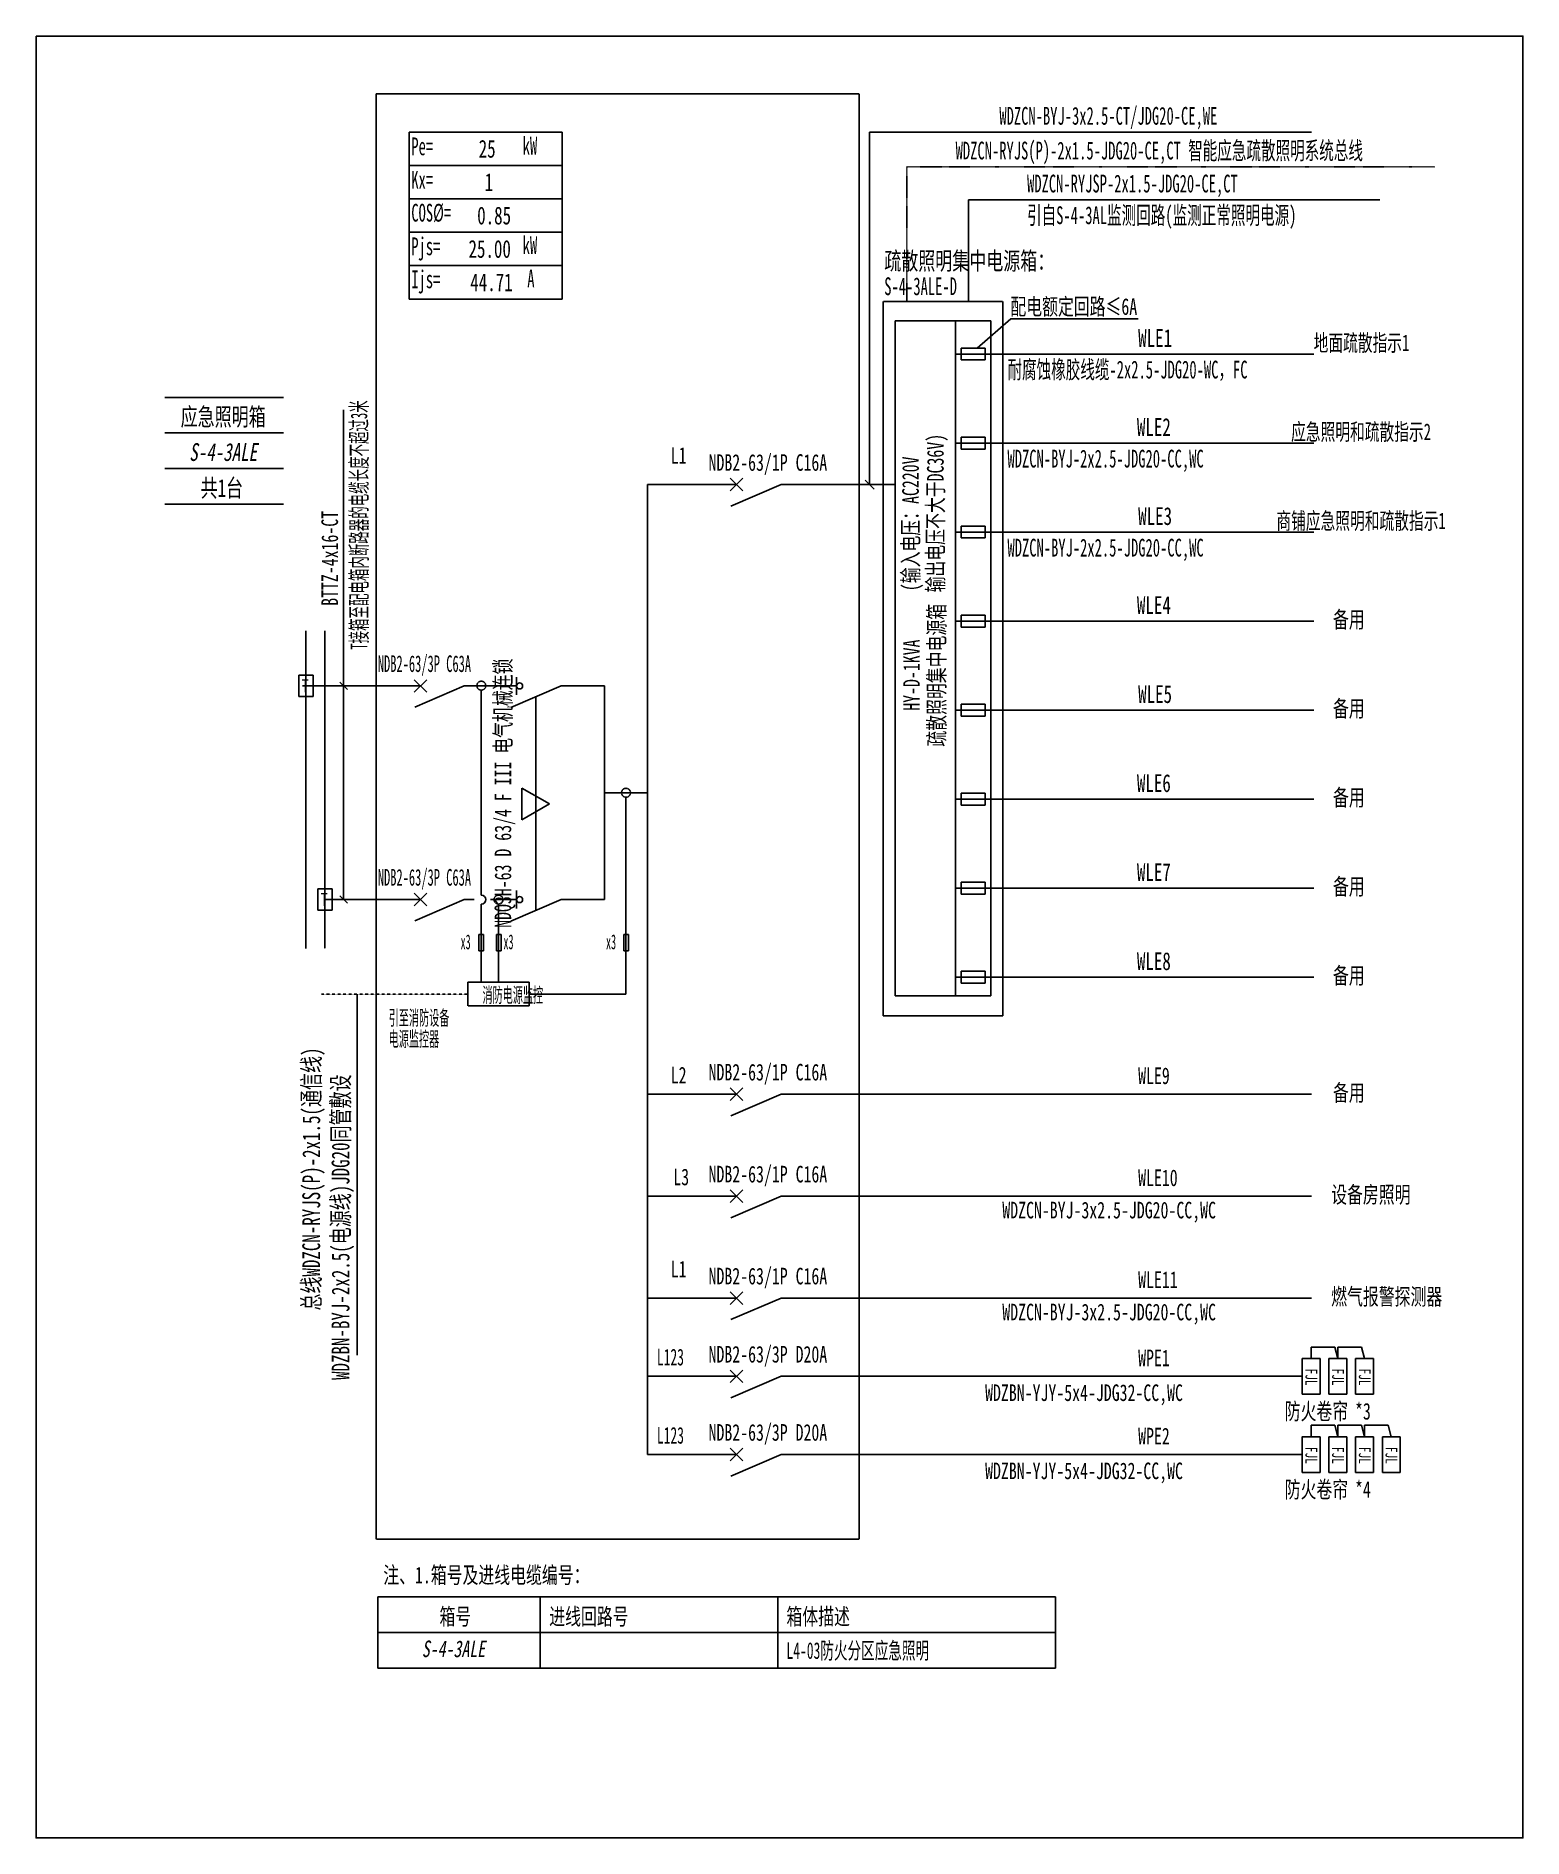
# Model space of a CAD drawing. Extents: x 230246 to 232408, y 318282 to 320902.
import ezdxf
from ezdxf.enums import TextEntityAlignment as Align

# ---------------------------------------------------------------- set-up
doc = ezdxf.new("R2010")
doc.units = 0
doc.header["$MEASUREMENT"] = 0
for name, pattern in [('_点划线L', [1.9, 1.5, -0.17, 0.06, -0.17]), ('_虚线S', [0.25, 0.125, -0.125]), ('DASH', [0.35, 0.25, -0.1]), ('DASHED', [0.75, 0.5, -0.25]), ('DIVIDE', [1.25, 0.5, -0.25, 0, -0.25, 0, -0.25])]:
    doc.linetypes.add(name, pattern=pattern)
for name, color, linetype in [('D_E_Eqpm(强电设备)', 100, 'Continuous'), ('D_E_Eqpm（强电设备）', 100, 'Continuous'), ('D_E_Text(强电文字)', 51, 'Continuous'), ('D_E_Text（强电文字）', 51, 'Continuous'), ('D_E_Wire(强电线缆)', 10, 'Continuous'), ('D_E_Wire（强电线缆）', 10, 'Continuous'), ('D_El_Wire（弱电线缆）', 10, 'Continuous'), ('D_T_TableDim（表格尺寸）', 255, 'Continuous'), ('DQ_Eqpm', 100, 'Continuous'), ('FL04GGFW_E72-配电箱系统图-塔楼部分$0$D_E_Eqpm（强电设备）', 100, 'Continuous'), ('FL09U293_E72-地下室配电箱系统图$0$D_E_Eqpm（强电设备）', 100, 'Continuous'), ('FL09U293_E72-地下室配电箱系统图$0$D_E_Text（强电文字）', 51, 'Continuous'), ('FL09U293_E72-地下室配电箱系统图$0$D_T_TableDim（表格尺寸）', 255, 'Continuous'), ('系统图', 220, 'Continuous')]:
    doc.layers.add(name, color=color, linetype=linetype)
doc.styles.add('FL09U293_E72-地下室配电箱系统图$0$FL04GGFW_E72-配电箱系统图-塔楼部分$0$电气', font='', dxfattribs={"width": 0.7})
doc.styles.add('FL09U293_E72-地下室配电箱系统图$0$FL04GGFW_E72-配电箱系统图-塔楼部分$0$电气箱', font='simhei.ttf', dxfattribs={"width": 0.8, "oblique": 10})
doc.styles.add('FL09U293_E72-地下室配电箱系统图$0$电气', font='', dxfattribs={"width": 0.7})
doc.styles.add('FL09U293_E72-地下室配电箱系统图$0$电气箱', font='simhei.ttf', dxfattribs={"width": 0.8, "oblique": 10})
doc.styles.add('HZ', font='', dxfattribs={"width": 0.7, "height": 400})
doc.styles.add('电气', font='', dxfattribs={"width": 0.7})
doc.styles.get('FL09U293_E72-地下室配电箱系统图$0$FL04GGFW_E72-配电箱系统图-塔楼部分$0$电气').set_extended_font_data('SimSun')
doc.styles.get('FL09U293_E72-地下室配电箱系统图$0$电气').set_extended_font_data('SimSun')
doc.styles.get('HZ').set_extended_font_data('SimSun')
doc.styles.get('电气').set_extended_font_data('SimSun')

msp = doc.modelspace()

# ---------------------------------------------------------------- linework, layer by layer
at = {"layer": 'D_E_Eqpm(强电设备)'}
for p, q in [((231255.3, 320240.8, 0), (231273.6, 320259.2, 0)), ((231273.6, 320240.8, 0), (231255.3, 320259.2, 0)), ((231329.2, 320250, 0), (231256.1, 320218.7, 0)), ((230795.5, 319948, 0), (230813.8, 319966.3, 0)), ((230813.8, 319948, 0), (230795.5, 319966.3, 0)), ((230944.5, 319944.2, 0), (230944.5, 319970.1, 0)), ((230944.5, 319633.5, 0), (230944.5, 319659.4, 0)), ((230795.5, 319637.3, 0), (230813.8, 319655.6, 0)), ((230813.8, 319637.3, 0), (230795.5, 319655.6, 0)), ((231255.3, 319354.1, 0), (231273.6, 319372.4, 0)), ((231273.6, 319354.1, 0), (231255.3, 319372.4, 0)), ((231329.2, 319363.2, 0), (231256.1, 319331.9, 0)), ((231255.3, 319205.8, 0), (231273.6, 319224.1, 0)), ((231273.6, 319205.8, 0), (231255.3, 319224.1, 0)), ((231329.2, 319215, 0), (231256.1, 319183.6, 0)), ((231255.3, 319057.5, 0), (231273.6, 319075.9, 0)), ((231273.6, 319057.5, 0), (231255.3, 319075.9, 0)), ((231329.2, 319066.7, 0), (231256.1, 319035.4, 0)), ((231255.3, 318943.8, 0), (231273.6, 318962.1, 0)), ((231273.6, 318943.8, 0), (231255.3, 318962.1, 0)), ((231329.2, 318953, 0), (231256.1, 318921.6, 0)), ((231255.3, 318830.1, 0), (231273.6, 318848.4, 0)), ((231273.6, 318830.1, 0), (231255.3, 318848.4, 0)), ((231329.2, 318839.2, 0), (231256.1, 318807.9, 0))]:
    msp.add_line(p, q, dxfattribs=at)
for centre in [(230948.9, 319957.2, 0), (230948.9, 319646.4, 0)]:
    msp.add_circle(centre, 4.4, dxfattribs=at)
at = {"layer": 'D_E_Eqpm（强电设备）'}
for p, q in [((231495.1, 319506.6, 0), (231495.1, 320488.3, 0)), ((231495.1, 320488.3, 0), (231582.8, 320488.3, 0)), ((231582.8, 320488.3, 0), (231582.8, 319506.6, 0)), ((231009.2, 319957.2, 0), (230936.1, 319925.9, 0)), ((230992.3, 319785.6, 0), (230952.3, 319808.6, 0)), ((230952.3, 319808.6, 0), (230952.3, 319762.5, 0)), ((230952.3, 319762.5, 0), (230992.3, 319785.6, 0)), ((231009.2, 319646.4, 0), (230936.1, 319615.1, 0)), ((231582.8, 319506.6, 0), (231495.1, 319506.6, 0)), ((232126.3, 318927.1, 0), (232126.3, 318978.9, 0)), ((232126.3, 318978.9, 0), (232152.2, 318978.9, 0)), ((232152.2, 318978.9, 0), (232152.2, 318927.1, 0)), ((232165.1, 318927.1, 0), (232165.1, 318978.9, 0)), ((232165.1, 318978.9, 0), (232191, 318978.9, 0)), ((232191, 318978.9, 0), (232191, 318927.1, 0)), ((232152.2, 318927.1, 0), (232126.3, 318927.1, 0)), ((232191, 318927.1, 0), (232165.1, 318927.1, 0)), ((232126.3, 318813.3, 0), (232126.3, 318865.1, 0)), ((232126.3, 318865.1, 0), (232152.2, 318865.1, 0)), ((232152.2, 318865.1, 0), (232152.2, 318813.3, 0)), ((232165.1, 318813.3, 0), (232165.1, 318865.1, 0)), ((232165.1, 318865.1, 0), (232191, 318865.1, 0)), ((232191, 318865.1, 0), (232191, 318813.3, 0)), ((232204, 318813.3, 0), (232204, 318865.1, 0)), ((232204, 318865.1, 0), (232229.9, 318865.1, 0)), ((232229.9, 318865.1, 0), (232229.9, 318813.3, 0)), ((232152.2, 318813.3, 0), (232126.3, 318813.3, 0)), ((232191, 318813.3, 0), (232165.1, 318813.3, 0)), ((232229.9, 318813.3, 0), (232204, 318813.3, 0))]:
    msp.add_line(p, q, dxfattribs=at)
at = {"layer": 'D_E_Eqpm（强电设备）', "linetype": 'DASH'}
msp.add_line((230972.7, 319630.8, 0), (230972.7, 319941.5, 0), dxfattribs=at)
at = {"layer": 'D_E_Eqpm（强电设备）', "elevation": 0}
for points in [[(232113.4, 318978.9), (232113.4, 318927.1), (232087.5, 318927.1), (232087.5, 318978.9)], [(232113.4, 318865.1), (232113.4, 318813.3), (232087.5, 318813.3), (232087.5, 318865.1)]]:
    msp.add_lwpolyline(points, close=True, dxfattribs=at)
at = {"layer": 'D_E_Text(强电文字)', "color": 51}
for p, q in [((230693, 319646.4, 0), (230693, 320358.6, 0)), ((230687.6, 319962.6, 0), (230698.4, 319951.8, 0)), ((230687.6, 319651.8, 0), (230698.4, 319641, 0)), ((230712.5, 319509, 0), (230712.5, 318983.9, 0))]:
    msp.add_line(p, q, dxfattribs=at)
at = {"layer": 'D_E_Text（强电文字）'}
for p, q in [((230788.2, 320762.8, 0), (231010.8, 320762.8, 0)), ((230788.2, 320762.8, 0), (230788.2, 320520, 0)), ((231010.8, 320762.8, 0), (231010.8, 320520, 0)), ((231458, 320762.8, 0), (232100.8, 320762.8, 0)), ((231458, 320250, 0), (231458, 320762.8, 0)), ((230788.2, 320714.2, 0), (231010.8, 320714.2, 0)), ((230788.2, 320665.7, 0), (231010.8, 320665.7, 0)), ((230788.2, 320617.1, 0), (231010.8, 320617.1, 0)), ((230788.2, 320568.6, 0), (231010.8, 320568.6, 0)), ((230788.2, 320520, 0), (231010.8, 320520, 0)), ((231614.5, 320448.6, 0), (231663.4, 320491.4, 0)), ((231663.4, 320491.4, 0), (231848.9, 320491.4, 0)), ((231451.4, 320256.6, 0), (231464.6, 320243.4, 0))]:
    msp.add_line(p, q, dxfattribs=at)
at = {"layer": 'D_E_Wire(强电线缆)'}
for p, q in [((230638.2, 319575.2, 0), (230638.2, 320037.1, 0)), ((230633.3, 319957.2, 0), (230804.7, 319957.2, 0)), ((230868.1, 319957.2, 0), (230944.5, 319957.2, 0)), ((231009.2, 319957.2, 0), (231072.4, 319957.2, 0)), ((230868.1, 319646.4, 0), (230882.7, 319646.4, 0)), ((230906.6, 319646.4, 0), (230944.5, 319646.4, 0)), ((231009.2, 319646.4, 0), (231072.4, 319646.4, 0))]:
    msp.add_line(p, q, dxfattribs=at)
at = {"layer": 'D_E_Wire(强电线缆)', "linetype": 'DASH'}
for p, q in [((230665.8, 319575.2, 0), (230665.8, 320037.1, 0)), ((230665.8, 319646.4, 0), (230804.7, 319646.4, 0))]:
    msp.add_line(p, q, dxfattribs=at)
at = {"layer": 'D_E_Wire（强电线缆）', "color": 10}
for p, q in [((231601.9, 320664.1, 0), (231601.9, 320516.6, 0)), ((231601.9, 320664.1, 0), (232200.4, 320664.1, 0)), ((231582.8, 320440, 0), (232104.5, 320440, 0)), ((231582.8, 320310.5, 0), (232104.5, 320310.5, 0)), ((231582.8, 320181, 0), (232104.5, 320181, 0)), ((231582.8, 320051.5, 0), (232104.5, 320051.5, 0)), ((231582.8, 319922, 0), (232104.5, 319922, 0)), ((231582.8, 319792.6, 0), (232104.5, 319792.6, 0)), ((231582.8, 319663.1, 0), (232104.5, 319663.1, 0)), ((231582.8, 319533.6, 0), (232104.5, 319533.6, 0))]:
    msp.add_line(p, q, dxfattribs=at)
at = {"layer": 'D_E_Wire（强电线缆）'}
for p, q in [((231134.9, 318839.2, 0), (231134.9, 320250, 0)), ((231134.9, 320250, 0), (231264.4, 320250, 0)), ((231329.2, 320250, 0), (231495.1, 320250, 0)), ((231072.4, 319957.2, 0), (231072.4, 319646.4, 0)), ((231072.4, 319801.8, 0), (231134.9, 319801.8, 0)), ((231103.7, 319795.3, 0), (231103.7, 319509, 0)), ((230918.3, 319640, 0), (230918.3, 319526.3, 0)), ((230889.8, 319595.6, 0), (230896.6, 319595.6, 0)), ((230889.8, 319571.8, 0), (230889.8, 319595.6, 0)), ((230896.6, 319595.6, 0), (230896.6, 319571.8, 0)), ((230915.3, 319595.6, 0), (230922.1, 319595.6, 0)), ((230915.3, 319571.8, 0), (230915.3, 319595.6, 0)), ((230922.1, 319595.6, 0), (230922.1, 319571.8, 0)), ((231100.5, 319595.6, 0), (231107.3, 319595.6, 0)), ((231100.5, 319571.8, 0), (231100.5, 319595.6, 0)), ((231107.3, 319595.6, 0), (231107.3, 319571.8, 0)), ((230896.6, 319571.8, 0), (230889.8, 319571.8, 0)), ((230922.1, 319571.8, 0), (230915.3, 319571.8, 0)), ((231107.3, 319571.8, 0), (231100.5, 319571.8, 0)), ((231134.9, 319363.2, 0), (231264.4, 319363.2, 0)), ((231329.2, 319363.2, 0), (232100.8, 319363.2, 0)), ((231134.9, 319215, 0), (231264.4, 319215, 0)), ((231329.2, 319215, 0), (232100.8, 319215, 0)), ((231134.9, 319066.7, 0), (231264.4, 319066.7, 0)), ((231329.2, 319066.7, 0), (232100.8, 319066.7, 0)), ((232134.8, 318995.5, 0), (232100.4, 318995.5, 0)), ((232100.4, 318978.9, 0), (232100.4, 318995.5, 0)), ((232139.3, 318978.9, 0), (232134.8, 318995.5, 0)), ((232173.6, 318995.5, 0), (232139.3, 318995.5, 0)), ((232139.3, 318978.9, 0), (232139.3, 318995.5, 0)), ((232178.1, 318978.9, 0), (232173.6, 318995.5, 0)), ((231134.9, 318953, 0), (231264.4, 318953, 0)), ((231329.2, 318953, 0), (232087.5, 318953, 0)), ((232134.8, 318881.8, 0), (232100.4, 318881.8, 0)), ((232100.4, 318865.1, 0), (232100.4, 318881.8, 0)), ((232139.3, 318865.1, 0), (232134.8, 318881.8, 0)), ((232173.6, 318881.8, 0), (232139.3, 318881.8, 0)), ((232139.3, 318865.1, 0), (232139.3, 318881.8, 0)), ((232178.1, 318865.1, 0), (232173.6, 318881.8, 0)), ((232212.5, 318881.8, 0), (232178.1, 318881.8, 0)), ((232178.1, 318865.1, 0), (232178.1, 318881.8, 0)), ((232216.9, 318865.1, 0), (232212.5, 318881.8, 0)), ((231134.9, 318839.2, 0), (231264.4, 318839.2, 0)), ((231329.2, 318839.2, 0), (232087.5, 318839.2, 0))]:
    msp.add_line(p, q, dxfattribs=at)
at = {"layer": 'D_E_Wire（强电线缆）', "linetype": '_点划线L'}
for p, q in [((230893.2, 319652.9, 0), (230893.2, 319951.1, 0)), ((230893.2, 319526.3, 0), (230893.2, 319640, 0)), ((230873.6, 319526.3, 0), (230963, 319526.3, 0)), ((230873.6, 319491.7, 0), (230873.6, 319526.3, 0)), ((230963, 319526.3, 0), (230963, 319491.7, 0)), ((231103.7, 319509, 0), (230963, 319509, 0)), ((230963, 319491.7, 0), (230873.6, 319491.7, 0))]:
    msp.add_line(p, q, dxfattribs=at)
at = {"layer": 'D_E_Wire（强电线缆）', "linetype": '_虚线S'}
msp.add_line((230660.9, 319509, 0), (230873.6, 319509, 0), dxfattribs=at)
at = {"layer": 'D_E_Wire（强电线缆）', "linetype": '_点划线L'}
for centre in [(230893.2, 319957.6, 0), (231103.7, 319801.8, 0), (230918.3, 319646.4, 0)]:
    msp.add_circle(centre, 6.47, dxfattribs=at)
at = {"layer": 'D_E_Wire（强电线缆）'}
msp.add_arc((230893.2, 319646.4, 0), 6.47, 270, 90, dxfattribs=at)
at = {"layer": 'D_El_Wire（弱电线缆）', "color": 200, "linetype": 'DIVIDE'}
for q in [(232279.7, 320712.1, 0), (231512.4, 320516.6, 0)]:
    msp.add_line((231512.4, 320712.1, 0), q, dxfattribs=at)
at = {"layer": 'D_T_TableDim（表格尺寸）', "linetype": 'DASHED'}
for p, q in [((230740.1, 318715.9, 0), (230740.1, 320818.5, 0)), ((230740.1, 320818.5, 0), (231443.1, 320818.5, 0)), ((231443.1, 320818.5, 0), (231443.1, 318715.9, 0)), ((231443.1, 318715.9, 0), (230740.1, 318715.9, 0))]:
    msp.add_line(p, q, dxfattribs=at)
at = {"layer": 'D_T_TableDim（表格尺寸）', "linetype": 'DASH'}
for p, q in [((231651.9, 320516.6, 0), (231477.8, 320516.6, 0)), ((231477.8, 320516.6, 0), (231477.8, 319477.1, 0)), ((231651.9, 319477.1, 0), (231651.9, 320516.6, 0)), ((231477.8, 319477.1, 0), (231651.9, 319477.1, 0))]:
    msp.add_line(p, q, dxfattribs=at)
at = {"layer": 'DQ_Eqpm'}
for p, q in [((230648.5, 319973, 0), (230627.8, 319973, 0)), ((230627.8, 319973, 0), (230627.8, 319942, 0)), ((230648.5, 319942, 0), (230648.5, 319973, 0)), ((230627.8, 319942, 0), (230648.5, 319942, 0)), ((230676.1, 319662.3, 0), (230655.4, 319662.3, 0)), ((230655.4, 319662.3, 0), (230655.4, 319631.2, 0)), ((230676.1, 319631.2, 0), (230676.1, 319662.3, 0)), ((230655.4, 319631.2, 0), (230676.1, 319631.2, 0))]:
    msp.add_line(p, q, dxfattribs=at)
at = {"layer": 'FL04GGFW_E72-配电箱系统图-塔楼部分$0$D_E_Eqpm（强电设备）'}
for p, q in [((231582.8, 319506.6, 0), (231582.8, 320488.3, 0)), ((231582.8, 320488.3, 0), (231634.6, 320488.3, 0)), ((231634.6, 320488.3, 0), (231634.6, 319506.6, 0)), ((231591.4, 320448.6, 0), (231626, 320448.6, 0)), ((231591.4, 320448.6, 0), (231591.4, 320448.6, 0)), ((231591.4, 320448.6, 0), (231591.4, 320431.3, 0)), ((231591.4, 320431.3, 0), (231591.4, 320448.6, 0)), ((231626, 320448.6, 0), (231626, 320431.3, 0)), ((231591.4, 320431.3, 0), (231626, 320431.3, 0)), ((231591.4, 320431.3, 0), (231591.4, 320431.3, 0)), ((231591.4, 320319.1, 0), (231626, 320319.1, 0)), ((231591.4, 320319.1, 0), (231591.4, 320319.1, 0)), ((231591.4, 320319.1, 0), (231591.4, 320301.8, 0)), ((231591.4, 320301.8, 0), (231591.4, 320319.1, 0)), ((231626, 320319.1, 0), (231626, 320301.8, 0)), ((231591.4, 320301.8, 0), (231626, 320301.8, 0)), ((231591.4, 320301.8, 0), (231591.4, 320301.8, 0)), ((231591.4, 320189.6, 0), (231626, 320189.6, 0)), ((231591.4, 320189.6, 0), (231591.4, 320189.6, 0)), ((231591.4, 320189.6, 0), (231591.4, 320172.4, 0)), ((231591.4, 320172.4, 0), (231591.4, 320189.6, 0)), ((231626, 320189.6, 0), (231626, 320172.4, 0)), ((231591.4, 320172.4, 0), (231626, 320172.4, 0)), ((231591.4, 320172.4, 0), (231591.4, 320172.4, 0)), ((231591.4, 320060.1, 0), (231626, 320060.1, 0)), ((231591.4, 320060.1, 0), (231591.4, 320060.1, 0)), ((231591.4, 320060.1, 0), (231591.4, 320042.9, 0)), ((231591.4, 320042.9, 0), (231591.4, 320060.1, 0)), ((231626, 320060.1, 0), (231626, 320042.9, 0)), ((231591.4, 320042.9, 0), (231626, 320042.9, 0)), ((231591.4, 320042.9, 0), (231591.4, 320042.9, 0)), ((231591.4, 319930.7, 0), (231626, 319930.7, 0)), ((231591.4, 319930.7, 0), (231591.4, 319930.7, 0)), ((231591.4, 319930.7, 0), (231591.4, 319913.4, 0)), ((231591.4, 319913.4, 0), (231591.4, 319930.7, 0)), ((231626, 319930.7, 0), (231626, 319913.4, 0)), ((231591.4, 319913.4, 0), (231626, 319913.4, 0)), ((231591.4, 319913.4, 0), (231591.4, 319913.4, 0)), ((231591.4, 319801.2, 0), (231626, 319801.2, 0)), ((231591.4, 319801.2, 0), (231591.4, 319801.2, 0)), ((231591.4, 319801.2, 0), (231591.4, 319783.9, 0)), ((231591.4, 319783.9, 0), (231591.4, 319801.2, 0)), ((231626, 319801.2, 0), (231626, 319783.9, 0)), ((231591.4, 319783.9, 0), (231626, 319783.9, 0)), ((231591.4, 319783.9, 0), (231591.4, 319783.9, 0)), ((231591.4, 319671.7, 0), (231626, 319671.7, 0)), ((231591.4, 319671.7, 0), (231591.4, 319671.7, 0)), ((231591.4, 319671.7, 0), (231591.4, 319654.4, 0)), ((231591.4, 319654.4, 0), (231591.4, 319671.7, 0)), ((231626, 319671.7, 0), (231626, 319654.4, 0)), ((231591.4, 319654.4, 0), (231626, 319654.4, 0)), ((231591.4, 319654.4, 0), (231591.4, 319654.4, 0)), ((231591.4, 319542.2, 0), (231626, 319542.2, 0)), ((231591.4, 319542.2, 0), (231591.4, 319542.2, 0)), ((231591.4, 319542.2, 0), (231591.4, 319525, 0)), ((231591.4, 319525, 0), (231591.4, 319542.2, 0)), ((231626, 319542.2, 0), (231626, 319525, 0)), ((231634.6, 319506.6, 0), (231582.8, 319506.6, 0)), ((231591.4, 319525, 0), (231626, 319525, 0)), ((231591.4, 319525, 0), (231591.4, 319525, 0))]:
    msp.add_line(p, q, dxfattribs=at)
at = {"layer": 'FL09U293_E72-地下室配电箱系统图$0$D_E_Eqpm（强电设备）'}
for p, q in [((230868.1, 319957.2, 0), (230796.3, 319926.4, 0)), ((230868.1, 319646.4, 0), (230796.3, 319615.7, 0))]:
    msp.add_line(p, q, dxfattribs=at)
at = {"layer": 'FL09U293_E72-地下室配电箱系统图$0$D_T_TableDim（表格尺寸）'}
for p, q in [((230433, 320376.9, 0), (230605.7, 320376.9, 0)), ((230433, 320325.1, 0), (230605.7, 320325.1, 0)), ((230433, 320273.3, 0), (230605.7, 320273.3, 0)), ((230433, 320221.6, 0), (230605.7, 320221.6, 0))]:
    msp.add_line(p, q, dxfattribs=at)
at = {"layer": 'FL09U293_E72-地下室配电箱系统图$0$D_T_TableDim（表格尺寸）', "ltscale": 3.5}
for p, q in [((230742.5, 318632.1, 0), (231728.6, 318632.1, 0)), ((230742.5, 318632.1, 0), (230742.5, 318528.5, 0)), ((230978.9, 318632.1, 0), (230978.9, 318528.5, 0)), ((231324.6, 318632.1, 0), (231324.6, 318528.5, 0)), ((231728.6, 318632.1, 0), (231728.6, 318528.5, 0)), ((230742.5, 318580.3, 0), (231728.6, 318580.3, 0)), ((230742.5, 318580.3, 0), (231728.6, 318580.3, 0)), ((230742.5, 318528.5, 0), (231728.6, 318528.5, 0))]:
    msp.add_line(p, q, dxfattribs=at)
at = {"layer": '系统图', "ltscale": 9973.992009}
msp.add_lwpolyline([(230245.5, 320902.5), (232408.5, 320902.5), (232408.5, 318281.5), (230245.5, 318281.5)], close=True, dxfattribs=at)

# ---------------------------------------------------------------- texts
at = {"layer": 'D_E_Eqpm（强电设备）', "color": 51, "style": '电气', "width": 0.7}
for p in [(232100.6, 318951.9, 0), (232139.4, 318951.9, 0), (232178.3, 318951.9, 0), (232100.6, 318838.1, 0), (232139.4, 318838.1, 0), (232178.3, 318838.1, 0), (232217.1, 318838.1, 0)]:
    msp.add_text('FJL', height=17.26, rotation=270, dxfattribs=at).set_placement(p, align=Align.MIDDLE)
at = {"layer": 'D_E_Text(强电文字)', "color": 51, "style": '电气'}
for s, height, width, p in [('疏散照明集中电源箱：', 25.9, 0.7, (231479.4, 320562.5, 0)), ('L1', 24.17, 0.7, (231168.8, 320280.3, 0)), ('NDB2-63/1P C16A', 24.169, 0.7, (231223.8, 320270.1, 0)), ('备用', 24.17, 0.7, (232132.1, 320041.7, 0)), ('备用', 24.17, 0.7, (232132.1, 319912.2, 0)), ('备用', 24.17, 0.7, (232132.1, 319782.8, 0)), ('备用', 24.17, 0.7, (232132.1, 319653.3, 0)), ('备用', 24.17, 0.7, (232132.1, 319523.8, 0)), ('L2', 24.17, 0.7, (231168.8, 319379, 0)), ('NDB2-63/1P C16A', 24.169, 0.7, (231223.8, 319383.3, 0)), ('WLE9', 24.17, 0.7, (231848.7, 319378.1, 0)), ('备用', 24.17, 0.7, (232132.1, 319353.4, 0)), ('L3', 24.17, 0.7, (231172.5, 319230.9, 0)), ('NDB2-63/1P C16A', 24.169, 0.7, (231223.8, 319235, 0)), ('WLE10', 24.17, 0.7, (231848.7, 319229.7, 0)), ('设备房照明', 24.17, 0.7, (232129.5, 319205.2, 0)), ('WDZCN-BYJ-3x2.5-JDG20-CC,WC ', 24.169, 0.7, (231651.1, 319182.7, 0)), ('L1', 24.17, 0.7, (231168.8, 319097, 0)), ('NDB2-63/1P C16A', 24.169, 0.7, (231223.8, 319086.7, 0)), ('WLE11', 24.17, 0.7, (231848.7, 319081.5, 0)), ('燃气报警探测器', 24.17, 0.7, (232129.5, 319056.9, 0)), ('WDZCN-BYJ-3x2.5-JDG20-CC,WC ', 24.169, 0.7, (231651.1, 319034.4, 0)), ('L123', 24.17, 0.6, (231148.6, 318968.9, 0)), ('NDB2-63/3P D20A', 24.169, 0.7, (231223.8, 318973, 0)), ('WPE1', 24.17, 0.7, (231848.7, 318967.7, 0)), ('WDZBN-YJY-5x4-JDG32-CC,WC ', 24.169, 0.7, (231626.1, 318917.1, 0)), ('防火卷帘', 24.17, 0.7, (232061.9, 318890.1, 0)), ('*3', 24.17, 0.7, (232164.2, 318890.1, 0)), ('L123', 24.17, 0.6, (231148.6, 318855.1, 0)), ('NDB2-63/3P D20A', 24.169, 0.7, (231223.8, 318859.3, 0)), ('WPE2', 24.17, 0.7, (231848.7, 318854, 0)), ('WDZBN-YJY-5x4-JDG32-CC,WC ', 24.169, 0.7, (231626.1, 318803.4, 0)), ('防火卷帘', 24.17, 0.7, (232061.9, 318776.4, 0)), ('*4', 24.17, 0.7, (232164.2, 318776.4, 0))]:
    msp.add_text(s, height=height, dxfattribs=dict(at, width=width)).set_placement(p)
at = {"layer": 'D_E_Text(强电文字)', "color": 51, "style": '电气', "width": 0.65}
for s, height, p in [('地面疏散指示1', 24.17, (232173.6, 320456.8, 0)), ('应急照明和疏散指示2', 24.17, (232173, 320327.3, 0)), ('商铺应急照明和疏散指示1', 24.169, (232173, 320197.8, 0))]:
    msp.add_text(s, height=height, dxfattribs=at).set_placement(p, align=Align.MIDDLE)
at = {"layer": 'D_E_Text(强电文字)', "style": 'FL09U293_E72-地下室配电箱系统图$0$FL04GGFW_E72-配电箱系统图-塔楼部分$0$电气', "width": 0.7}
for s, p in [('应急照明箱', (230517.7, 320349.2, 0)), ('共1台', (230515.8, 320245.7, 0))]:
    msp.add_text(s, height=25.9, dxfattribs=at).set_placement(p, align=Align.MIDDLE)
at = {"layer": 'D_E_Text(强电文字)', "color": 51, "style": '电气'}
for s, width, p in [('T接箱至配电箱内断路器的电缆长度不超过3米', 0.55, (230727.3, 320010, 0)), ('BTTZ-4x16-CT', 0.7, (230684.8, 320073.7, 0))]:
    msp.add_text(s, height=24.169, rotation=90, dxfattribs=dict(at, width=width)).set_placement(p)
at = {"layer": 'D_E_Text(强电文字)', "style": 'FL09U293_E72-地下室配电箱系统图$0$FL04GGFW_E72-配电箱系统图-塔楼部分$0$电气箱', "oblique": 10, "width": 0.7}
msp.add_text('S-4-3ALE', height=25.9, dxfattribs=at).set_placement((230517.7, 320297.4, 0), align=Align.MIDDLE)
at = {"layer": 'D_E_Text（强电文字）', "style": '电气'}
for s, height, width, p in [('WDZCN-BYJ-3x2.5-CT/JDG20-CE,WE', 25.896, 0.6, (231646.8, 320773.5, 0)), ('25', 25.9, 0.7, (230889.4, 320725.6, 0)), ('1', 25.9, 0.7, (230898, 320677, 0)), (' 0.85', 25.9, 0.7, (230874.9, 320628.5, 0)), ('WLE1', 25.9, 0.7, (231848.7, 320450.3, 0)), ('耐腐蚀橡胶线缆-2x2.5-JDG20-WC，FC', 25.896, 0.6, (231658.6, 320404.4, 0)), ('WLE2', 25.9, 0.7, (231846.9, 320320.8, 0)), ('WDZCN-BYJ-2x2.5-JDG20-CC,WC', 25.896, 0.6, (231658.6, 320274.9, 0)), ('WLE3', 25.9, 0.7, (231848.7, 320191.3, 0)), ('WDZCN-BYJ-2x2.5-JDG20-CC,WC', 25.896, 0.6, (231658.6, 320145.4, 0)), ('WLE4', 25.9, 0.7, (231846.9, 320061.8, 0)), ('WLE5', 25.9, 0.7, (231848.7, 319932.4, 0)), ('WLE6', 25.9, 0.7, (231846.9, 319802.9, 0)), ('WLE7', 25.9, 0.7, (231846.9, 319673.4, 0)), ('WLE8', 25.9, 0.7, (231846.9, 319543.9, 0))]:
    msp.add_text(s, height=height, dxfattribs=dict(at, width=width)).set_placement(p)
at = {"layer": 'D_E_Text（强电文字）', "linetype": 'Continuous', "style": '电气', "width": 0.6}
for s, p in [('Pe=', (230791.4, 320729.1, 0)), ('kW', (230953.4, 320730, 0)), ('Kx=', (230791.4, 320680.4, 0)), ('COS%%C=', (230791.4, 320632.6, 0)), ('Pjs=', (230791.4, 320583.7, 0)), ('kW', (230953.4, 320585.4, 0)), ('Ijs=', (230791.4, 320535.7, 0)), ('A', (230960.1, 320536.8, 0))]:
    msp.add_text(s, height=25.9, dxfattribs=at).set_placement(p)
at = {"layer": 'D_E_Text（强电文字）', "color": 51, "style": '电气', "width": 0.6}
for s, height, p in [('WDZCN-RYJS(P)-2x1.5-JDG20-CE,CT 智能应急疏散照明系统总线', 25.896, (231583.2, 320723, 0)), ('WDZCN-RYJSP-2x1.5-JDG20-CE,CT', 25.896, (231687.1, 320675, 0)), ('引自S-4-3AL监测回路(监测正常照明电源)', 25.896, (231687.1, 320628.9, 0)), ('S-4-3ALE-D', 25.9, (231479.4, 320525.6, 0))]:
    msp.add_text(s, height=height, dxfattribs=at).set_placement(p)
at = {"layer": 'D_E_Text（强电文字）', "color": 6, "style": '电气', "width": 0.7}
for s, p in [('25.00', (230874.6, 320579.9, 0)), ('44.71', (230877.2, 320531.4, 0))]:
    msp.add_text(s, height=25.9, dxfattribs=at).set_placement(p)
at = {"layer": 'D_E_Text（强电文字）', "style": '电气'}
for s, height, width, p in [('配电额定回路≤6A', 24.17, 0.7, (231755.1, 320509.5, 0)), ('NDB2-63/3P C63A', 24.169, 0.55, (230810.5, 319987.6, 0)), ('NDB2-63/3P C63A', 24.169, 0.55, (230810.5, 319676.8, 0))]:
    msp.add_text(s, height=height, dxfattribs=dict(at, width=width)).set_placement(p, align=Align.MIDDLE)
at = {"layer": 'D_E_Text（强电文字）', "color": 51, "style": '电气', "width": 0.7}
for s, height, p in [('输出电压不大于DC36V)', 24.169, (231555.1, 320208.5, 0)), ('(输入电压：AC220V', 24.169, (231519, 320193, 0)), ('疏散照明集中电源箱', 24.17, (231555.1, 319972.7, 0)), ('HY-D-1KVA', 24.17, (231519, 319972.9, 0))]:
    msp.add_text(s, height=height, rotation=90, dxfattribs=at).set_placement(p, align=Align.MIDDLE)
at = {"layer": 'D_E_Text（强电文字）', "style": '电气', "width": 0.7}
msp.add_text('NDQ3H-63 D 63/4 F III 电气机械连锁', height=24.169, rotation=90, dxfattribs=at).set_placement((230925.8, 319801.2, 0), align=Align.MIDDLE)
for s, p in [('总线WDZCN-RYJS(P)-2x1.5(通信线)', (230658.8, 319048.6)), ('WDZBN-BYJ-2x2.5(电源线)JDG20同管敷设', (230701.4, 318947.7))]:
    msp.add_text(s, height=25.896, rotation=90, dxfattribs=at).set_placement(p)
at = {"layer": 'D_E_Wire（强电线缆）', "color": 51, "linetype": 'Continuous', "style": 'HZ', "width": 0.5}
for s, p in [('x3', (230863.1, 319574.2, 0)), ('x3', (230925.4, 319574.2, 0)), ('x3', (231074.6, 319574.2, 0)), ('消防电源监控', (230894.9, 319496.8, 0)), ('引至消防设备', (230758.5, 319463.7, 0)), ('电源监控器', (230758.5, 319432.9, 0))]:
    msp.add_text(s, height=21.58, dxfattribs=at).set_placement(p)
at = {"layer": 'DQ_Eqpm', "color": 51, "style": '电气', "width": 0.8}
for p in [(230631.9, 319947.7, 0), (230659.5, 319637, 0)]:
    msp.add_text('T', height=19, dxfattribs=at).set_placement(p)
at = {"layer": 'FL09U293_E72-地下室配电箱系统图$0$D_E_Text（强电文字）', "style": 'FL09U293_E72-地下室配电箱系统图$0$电气'}
for s, height, width, p in [('注、1.箱号及进线电缆编号：', 24.169, 0.7, (230750.6, 318651.9, 0)), ('箱号', 24.17, 0.7, (230832.4, 318591.5, 0)), ('进线回路号', 24.17, 0.7, (230992, 318591.5, 0)), ('箱体描述', 24.17, 0.7, (231337.1, 318591.5, 0)), ('L4-03防火分区应急照明', 24.169, 0.6, (231337.1, 318542, 0))]:
    msp.add_text(s, height=height, dxfattribs=dict(at, width=width)).set_placement(p)
at = {"layer": 'FL09U293_E72-地下室配电箱系统图$0$D_E_Text（强电文字）', "style": 'FL09U293_E72-地下室配电箱系统图$0$电气箱', "oblique": 10, "width": 0.7}
msp.add_text('S-4-3ALE', height=24.17, dxfattribs=at).set_placement((230852.7, 318556.6, 0), align=Align.MIDDLE)

doc.saveas('drawing.dxf')
